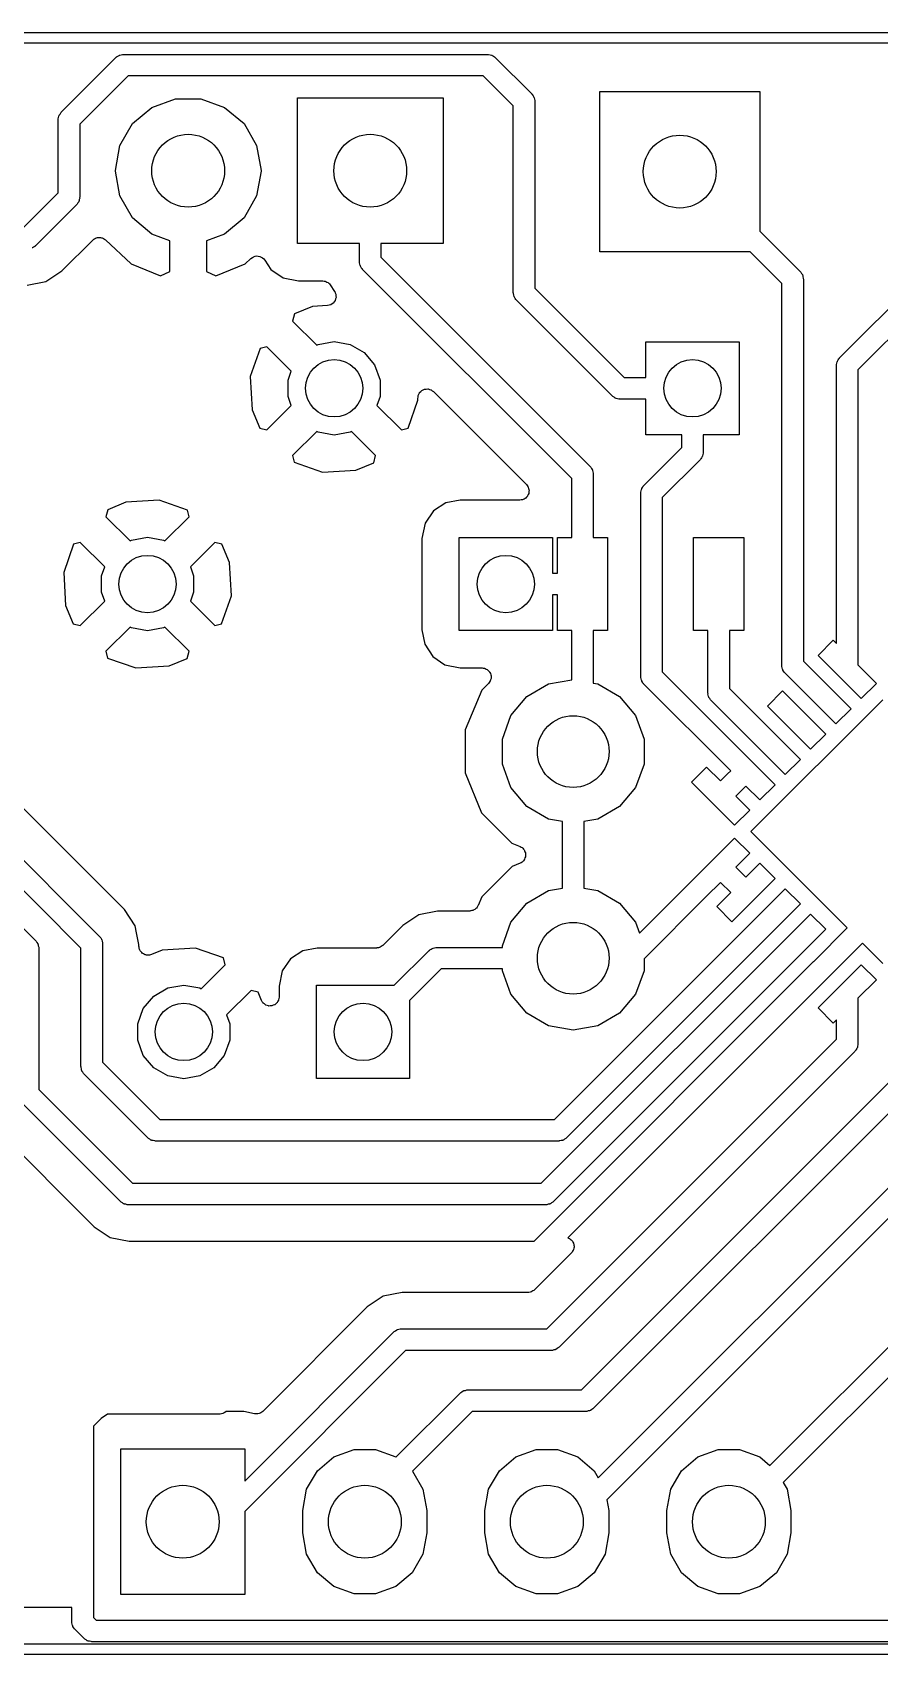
# Model space of a CAD drawing. Extents: x 10 to 287, y -200 to -10.
# Drawn here: x 160.97 to 172.79, y -119.33 to -96.7 of the extents above; entities that cross this region are included whole.
import ezdxf

# ---------------------------------------------------------------- set-up
doc = ezdxf.new("R2010")
doc.units = 0
doc.header["$MEASUREMENT"] = 0
doc.layers.add('BLACK', color=7, linetype='CONTINUOUS')

msp = doc.modelspace()

# ---------------------------------------------------------------- linework, layer by layer
at = {"layer": 'Black'}
for p, q in [((148.27, -96.699), (187.96, -96.699)), ((187.885, -96.849), (148.347, -96.849)), ((161.374, -97.8109), (162.136, -97.0489)), ((162.136, -97.0489), (162.142, -97.0451)), ((162.142, -97.0451), (162.146, -97.0401)), ((162.146, -97.0401), (162.163, -97.0303)), ((162.163, -97.0303), (162.179, -97.0191)), ((162.179, -97.0191), (162.185, -97.0173)), ((162.185, -97.0173), (162.191, -97.014)), ((162.191, -97.014), (162.21, -97.0106)), ((162.21, -97.0106), (162.229, -97.0056)), ((162.229, -97.0056), (162.236, -97.0061)), ((162.236, -97.0061), (162.243, -97.005)), ((162.243, -97.005), (167.322, -97.005)), ((167.322, -97.005), (167.329, -97.0061)), ((167.329, -97.0061), (167.336, -97.0056)), ((167.336, -97.0056), (167.355, -97.0106)), ((167.355, -97.0106), (167.374, -97.014)), ((167.374, -97.014), (167.38, -97.0173)), ((167.38, -97.0173), (167.386, -97.0191)), ((167.386, -97.0191), (167.402, -97.0303)), ((167.402, -97.0303), (167.419, -97.0401)), ((167.419, -97.0401), (167.423, -97.0451)), ((167.423, -97.0451), (167.429, -97.0489)), ((167.429, -97.0489), (167.937, -97.5569)), ((162.305, -97.305), (161.63, -97.9791)), ((167.26, -97.305), (162.305, -97.305)), ((167.68, -97.7251), (167.26, -97.305)), ((168.885, -99.7585), (168.885, -97.5233)), ((168.885, -97.5233), (171.12, -97.5233)), ((171.12, -97.5233), (171.12, -99.4702)), ((162.366, -97.9712), (162.636, -97.7444)), ((162.636, -97.7444), (162.968, -97.6238)), ((162.968, -97.6238), (163.321, -97.6238)), ((163.321, -97.6238), (163.652, -97.7444)), ((163.652, -97.7444), (163.923, -97.9712)), ((164.668, -99.6442), (164.668, -97.6122)), ((164.668, -97.6122), (166.7, -97.6122)), ((166.7, -97.6122), (166.7, -99.6442)), ((167.68, -100.33), (167.68, -97.7251)), ((167.937, -97.5569), (167.94, -97.5623)), ((167.94, -97.5623), (167.945, -97.5666)), ((167.945, -97.5666), (167.955, -97.5836)), ((167.955, -97.5836), (167.966, -97.5996)), ((167.966, -97.5996), (167.968, -97.606)), ((167.968, -97.606), (167.971, -97.6117)), ((167.971, -97.6117), (167.975, -97.631)), ((167.975, -97.631), (167.98, -97.6499)), ((167.98, -97.6499), (167.979, -97.6565)), ((167.979, -97.6565), (167.981, -97.663)), ((167.981, -97.663), (167.981, -100.268)), ((161.331, -97.9039), (161.336, -97.885)), ((161.332, -97.9105), (161.331, -97.9039)), ((161.331, -97.917), (161.332, -97.9105)), ((161.331, -98.9344), (161.331, -97.917)), ((161.336, -97.885), (161.34, -97.8657)), ((161.34, -97.8657), (161.343, -97.86)), ((161.343, -97.86), (161.345, -97.8536)), ((161.345, -97.8536), (161.356, -97.8376)), ((161.356, -97.8376), (161.366, -97.8206)), ((161.366, -97.8206), (161.371, -97.8163)), ((161.371, -97.8163), (161.374, -97.8109)), ((161.63, -97.9791), (161.63, -98.9965)), ((162.189, -98.2768), (162.366, -97.9712)), ((163.923, -97.9712), (164.099, -98.2768)), ((162.128, -98.6243), (162.189, -98.2768)), ((164.099, -98.2768), (164.16, -98.6243)), ((162.128, -98.6321), (162.128, -98.6243)), ((162.189, -98.9796), (162.128, -98.6321)), ((164.16, -98.6321), (164.099, -98.9796)), ((164.16, -98.6243), (164.16, -98.6321)), ((160.847, -99.418), (161.331, -98.9344)), ((161.587, -99.1026), (161.015, -99.6741)), ((161.59, -99.0972), (161.587, -99.1026)), ((161.595, -99.0929), (161.59, -99.0972)), ((161.605, -99.0759), (161.595, -99.0929)), ((161.616, -99.0599), (161.605, -99.0759)), ((161.618, -99.0535), (161.616, -99.0599)), ((161.621, -99.0478), (161.618, -99.0535)), ((161.625, -99.0285), (161.621, -99.0478)), ((161.63, -99.0096), (161.625, -99.0285)), ((161.63, -98.9965), (161.629, -99.003)), ((161.629, -99.003), (161.63, -99.0096)), ((162.366, -99.2852), (162.189, -98.9796)), ((164.099, -98.9796), (163.923, -99.2852)), ((162.636, -99.512), (162.366, -99.2852)), ((163.923, -99.2852), (163.652, -99.512)), ((161.849, -99.5698), (161.857, -99.5675)), ((161.857, -99.5675), (161.865, -99.5636)), ((161.865, -99.5636), (161.878, -99.5619)), ((161.878, -99.5619), (161.891, -99.5584)), ((161.891, -99.5584), (161.9, -99.5591)), ((161.9, -99.5591), (161.909, -99.5581)), ((161.909, -99.5581), (161.922, -99.561)), ((161.922, -99.561), (161.935, -99.5622)), ((161.935, -99.5622), (161.943, -99.5659)), ((161.943, -99.5659), (161.952, -99.5679)), ((162.89, -99.6044), (162.636, -99.512)), ((163.652, -99.512), (163.398, -99.6044)), ((171.12, -99.4702), (171.683, -100.033)), ((172.233, -101.24), (173.913, -99.5598)), ((160.972, -99.7039), (160.966, -99.7057)), ((160.988, -99.6927), (160.972, -99.7039)), ((161.005, -99.6829), (160.988, -99.6927)), ((161.01, -99.6779), (161.005, -99.6829)), ((161.015, -99.6741), (161.01, -99.6779)), ((161.383, -100.024), (161.812, -99.5951)), ((161.812, -99.5951), (161.82, -99.5901)), ((161.82, -99.5901), (161.826, -99.5837)), ((161.826, -99.5837), (161.838, -99.5775)), ((161.838, -99.5775), (161.849, -99.5698)), ((161.952, -99.5679), (161.963, -99.5752)), ((161.963, -99.5752), (161.975, -99.5809)), ((161.975, -99.5809), (161.981, -99.587)), ((161.981, -99.587), (161.989, -99.5918)), ((161.989, -99.5918), (162.349, -99.926)), ((162.89, -100.034), (162.89, -99.6044)), ((163.398, -99.6044), (163.398, -100.034)), ((165.534, -99.6442), (164.668, -99.6442)), ((165.534, -99.8982), (165.534, -99.6442)), ((166.7, -99.6442), (165.834, -99.6442)), ((165.834, -99.6442), (165.834, -99.8361)), ((170.984, -99.7585), (168.885, -99.7585)), ((171.427, -100.202), (170.984, -99.7585)), ((174.262, -99.635), (172.489, -101.408)), ((162.349, -99.926), (162.758, -100.095)), ((163.53, -100.095), (163.939, -99.926)), ((163.939, -99.926), (164.02, -99.851)), ((164.02, -99.8509), (164.039, -99.8388)), ((164.02, -99.851), (164.02, -99.8509)), ((164.02, -99.8509), (164.02, -99.8509)), ((164.039, -99.8388), (164.057, -99.8271)), ((164.057, -99.827), (164.078, -99.8222)), ((164.057, -99.8271), (164.057, -99.827)), ((164.057, -99.827), (164.057, -99.827)), ((164.078, -99.8222), (164.1, -99.8173)), ((164.1, -99.8173), (164.1, -99.8173)), ((164.1, -99.8173), (164.1, -99.8173)), ((164.1, -99.8173), (164.122, -99.82)), ((164.122, -99.82), (164.144, -99.8228)), ((164.144, -99.8228), (164.144, -99.8228)), ((164.144, -99.8228), (164.144, -99.8228)), ((164.144, -99.8228), (164.164, -99.8329)), ((164.164, -99.8329), (164.183, -99.8429)), ((164.183, -99.8429), (164.183, -99.843)), ((164.183, -99.843), (164.183, -99.843)), ((164.183, -99.843), (164.198, -99.8586)), ((164.198, -99.8586), (164.213, -99.8752)), ((164.213, -99.8752), (164.213, -99.8753)), ((164.213, -99.8753), (164.213, -99.8754)), ((164.213, -99.8754), (164.297, -100.005)), ((164.297, -100.005), (164.467, -100.121)), ((165.535, -99.9047), (165.534, -99.8982)), ((165.535, -99.9113), (165.535, -99.9047)), ((165.54, -99.9302), (165.535, -99.9113)), ((165.543, -99.9495), (165.54, -99.9302)), ((165.547, -99.9552), (165.543, -99.9495)), ((165.548, -99.9616), (165.547, -99.9552)), ((165.559, -99.9776), (165.548, -99.9616)), ((165.569, -99.9946), (165.559, -99.9776)), ((165.574, -99.9989), (165.569, -99.9946)), ((165.578, -100.004), (165.574, -99.9989)), ((168.496, -102.922), (165.578, -100.004)), ((165.834, -99.8361), (168.752, -102.754)), ((160.896, -100.226), (161.16, -100.174)), ((161.16, -100.174), (161.383, -100.024)), ((162.758, -100.095), (162.89, -100.034)), ((163.398, -100.034), (163.53, -100.095)), ((164.467, -100.121), (164.681, -100.165)), ((164.681, -100.165), (165.021, -100.165)), ((165.021, -100.165), (165.039, -100.168)), ((165.039, -100.168), (165.057, -100.17)), ((165.057, -100.17), (165.06, -100.172)), ((165.06, -100.172), (165.065, -100.172)), ((165.065, -100.172), (165.08, -100.181)), ((165.08, -100.181), (165.096, -100.189)), ((165.096, -100.189), (165.099, -100.192)), ((165.099, -100.192), (165.103, -100.194)), ((165.103, -100.194), (165.114, -100.208)), ((165.114, -100.208), (165.127, -100.221)), ((165.127, -100.221), (165.187, -100.311)), ((171.427, -105.53), (171.427, -100.202)), ((171.683, -100.033), (171.687, -100.039)), ((171.687, -100.039), (171.692, -100.043)), ((171.692, -100.043), (171.702, -100.06)), ((171.702, -100.06), (171.713, -100.076)), ((171.713, -100.076), (171.715, -100.082)), ((171.715, -100.082), (171.718, -100.088)), ((171.718, -100.088), (171.721, -100.107)), ((171.721, -100.107), (171.726, -100.126)), ((171.726, -100.126), (171.726, -100.133)), ((171.726, -100.133), (171.727, -100.139)), ((171.727, -100.139), (171.727, -105.468)), ((165.182, -100.456), (165.169, -100.474)), ((165.195, -100.439), (165.182, -100.456)), ((165.187, -100.311), (165.187, -100.312)), ((165.187, -100.312), (165.188, -100.312)), ((165.188, -100.312), (165.196, -100.332)), ((165.201, -100.417), (165.195, -100.438)), ((165.195, -100.438), (165.195, -100.439)), ((165.195, -100.439), (165.195, -100.439)), ((165.196, -100.332), (165.205, -100.352)), ((165.208, -100.397), (165.201, -100.417)), ((165.205, -100.352), (165.205, -100.352)), ((165.205, -100.352), (165.205, -100.353)), ((165.205, -100.353), (165.206, -100.374)), ((165.206, -100.374), (165.208, -100.396)), ((165.208, -100.396), (165.208, -100.396)), ((165.208, -100.396), (165.208, -100.397)), ((167.682, -100.337), (167.68, -100.33)), ((167.681, -100.343), (167.682, -100.337)), ((167.686, -100.362), (167.681, -100.343)), ((167.69, -100.381), (167.686, -100.362)), ((167.693, -100.387), (167.69, -100.381)), ((167.695, -100.393), (167.693, -100.387)), ((167.706, -100.409), (167.695, -100.393)), ((167.716, -100.426), (167.706, -100.409)), ((167.721, -100.431), (167.716, -100.426)), ((167.724, -100.436), (167.721, -100.431)), ((169.058, -101.77), (167.724, -100.436)), ((167.981, -100.268), (169.226, -101.513)), ((164.625, -100.626), (164.601, -100.725)), ((164.879, -100.521), (164.625, -100.626)), ((165.089, -100.509), (164.879, -100.521)), ((165.09, -100.509), (165.089, -100.509)), ((165.089, -100.509), (165.089, -100.509)), ((165.111, -100.504), (165.09, -100.509)), ((165.132, -100.499), (165.111, -100.504)), ((165.133, -100.498), (165.132, -100.498)), ((165.132, -100.498), (165.132, -100.499)), ((165.151, -100.486), (165.133, -100.498)), ((165.169, -100.474), (165.151, -100.486)), ((165.169, -100.474), (165.169, -100.474)), ((165.169, -100.474), (165.169, -100.474)), ((164.601, -100.725), (164.937, -101.062)), ((164.148, -101.107), (164.011, -101.5)), ((164.242, -101.084), (164.148, -101.107)), ((164.583, -101.426), (164.242, -101.084)), ((164.937, -101.062), (164.957, -101.05)), ((164.957, -101.05), (165.18, -101.011)), ((165.18, -101.011), (165.403, -101.05)), ((165.403, -101.05), (165.599, -101.164)), ((169.53, -101.513), (169.53, -101.013)), ((169.53, -101.013), (170.83, -101.013)), ((170.83, -101.013), (170.83, -102.313)), ((165.599, -101.164), (165.745, -101.337)), ((165.745, -101.337), (165.823, -101.55)), ((172.189, -101.346), (172.19, -101.34)), ((172.189, -105.223), (172.189, -101.346)), ((172.19, -101.333), (172.195, -101.314)), ((172.19, -101.34), (172.19, -101.333)), ((172.195, -101.314), (172.198, -101.295)), ((172.198, -101.295), (172.201, -101.289)), ((172.201, -101.289), (172.203, -101.283)), ((172.203, -101.283), (172.214, -101.267)), ((172.214, -101.267), (172.224, -101.25)), ((172.224, -101.25), (172.229, -101.245)), ((172.229, -101.245), (172.233, -101.24)), ((164.011, -101.5), (164.037, -101.964)), ((164.537, -101.55), (164.583, -101.426)), ((164.537, -101.777), (164.537, -101.55)), ((165.823, -101.55), (165.823, -101.777)), ((169.226, -101.513), (169.53, -101.513)), ((172.489, -101.408), (172.489, -105.523)), ((164.583, -101.901), (164.537, -101.777)), ((165.823, -101.777), (165.777, -101.901)), ((166.212, -102.22), (166.349, -101.827)), ((166.348, -101.806), (166.351, -101.786)), ((166.349, -101.827), (166.348, -101.806)), ((166.351, -101.786), (166.352, -101.766)), ((166.352, -101.766), (166.353, -101.765)), ((166.353, -101.763), (166.362, -101.745)), ((166.353, -101.765), (166.353, -101.763)), ((166.362, -101.745), (166.371, -101.726)), ((166.371, -101.726), (166.372, -101.725)), ((166.372, -101.725), (166.373, -101.723)), ((166.373, -101.723), (166.388, -101.709)), ((166.388, -101.709), (166.402, -101.695)), ((166.402, -101.695), (166.404, -101.694)), ((166.404, -101.694), (166.405, -101.693)), ((166.405, -101.693), (166.424, -101.685)), ((166.424, -101.685), (166.442, -101.676)), ((166.442, -101.676), (166.444, -101.676)), ((166.444, -101.676), (166.446, -101.676)), ((166.446, -101.676), (166.466, -101.674)), ((166.466, -101.674), (166.486, -101.673)), ((166.486, -101.673), (166.488, -101.673)), ((166.488, -101.673), (166.49, -101.673)), ((166.49, -101.673), (166.509, -101.679)), ((166.509, -101.679), (166.529, -101.684)), ((166.529, -101.684), (166.53, -101.685)), ((166.53, -101.685), (166.532, -101.686)), ((166.532, -101.686), (166.548, -101.698)), ((166.548, -101.698), (166.565, -101.709)), ((166.565, -101.709), (167.862, -103.007)), ((169.063, -101.773), (169.058, -101.77)), ((169.068, -101.778), (169.063, -101.773)), ((169.085, -101.788), (169.068, -101.778)), ((169.101, -101.799), (169.085, -101.788)), ((169.107, -101.801), (169.101, -101.799)), ((169.113, -101.804), (169.107, -101.801)), ((169.132, -101.808), (169.113, -101.804)), ((169.151, -101.813), (169.132, -101.808)), ((169.157, -101.812), (169.151, -101.813)), ((169.164, -101.813), (169.157, -101.812)), ((169.53, -101.813), (169.164, -101.813)), ((169.53, -102.313), (169.53, -101.813)), ((164.037, -101.964), (164.143, -102.219)), ((164.242, -102.243), (164.583, -101.901)), ((165.777, -101.901), (166.118, -102.243)), ((164.143, -102.219), (164.242, -102.243)), ((164.937, -102.265), (164.601, -102.602)), ((164.957, -102.277), (164.937, -102.265)), ((165.18, -102.316), (164.957, -102.277)), ((165.403, -102.277), (165.18, -102.316)), ((165.423, -102.265), (165.403, -102.277)), ((165.759, -102.602), (165.423, -102.265)), ((166.118, -102.243), (166.212, -102.22)), ((169.502, -103.018), (170.03, -102.49)), ((170.03, -102.313), (169.53, -102.313)), ((170.03, -102.49), (170.03, -102.313)), ((170.83, -102.313), (170.33, -102.313)), ((170.33, -102.313), (170.33, -102.552)), ((164.601, -102.602), (164.623, -102.696)), ((164.623, -102.696), (165.017, -102.833)), ((165.481, -102.806), (165.735, -102.701)), ((165.735, -102.701), (165.759, -102.602)), ((170.286, -102.659), (169.758, -103.186)), ((170.29, -102.653), (170.286, -102.659)), ((170.295, -102.649), (170.29, -102.653)), ((170.305, -102.632), (170.295, -102.649)), ((170.316, -102.616), (170.305, -102.632)), ((170.318, -102.61), (170.316, -102.616)), ((170.321, -102.604), (170.318, -102.61)), ((170.324, -102.585), (170.321, -102.604)), ((170.329, -102.566), (170.324, -102.585)), ((170.33, -102.552), (170.329, -102.559)), ((170.329, -102.559), (170.329, -102.566)), ((165.017, -102.833), (165.481, -102.806)), ((168.496, -103.744), (168.496, -102.922)), ((168.752, -102.754), (168.756, -102.759)), ((168.756, -102.759), (168.761, -102.763)), ((168.761, -102.763), (168.771, -102.78)), ((168.771, -102.78), (168.782, -102.796)), ((168.782, -102.796), (168.783, -102.803)), ((168.783, -102.803), (168.787, -102.808)), ((168.787, -102.808), (168.79, -102.828)), ((168.79, -102.828), (168.795, -102.847)), ((168.795, -102.847), (168.795, -102.853)), ((168.795, -102.853), (168.796, -102.86)), ((168.796, -102.86), (168.796, -103.744)), ((167.865, -103.181), (167.854, -103.194)), ((167.862, -103.007), (167.872, -103.02)), ((167.876, -103.169), (167.865, -103.181)), ((167.872, -103.02), (167.882, -103.033)), ((167.879, -103.164), (167.876, -103.169)), ((167.882, -103.16), (167.879, -103.164)), ((167.882, -103.033), (167.884, -103.038)), ((167.888, -103.144), (167.882, -103.16)), ((167.884, -103.038), (167.888, -103.043)), ((167.888, -103.043), (167.892, -103.059)), ((167.895, -103.129), (167.888, -103.144)), ((167.892, -103.059), (167.897, -103.075)), ((167.896, -103.124), (167.895, -103.129)), ((167.897, -103.119), (167.896, -103.124)), ((167.897, -103.075), (167.897, -103.08)), ((167.897, -103.08), (167.899, -103.085)), ((167.899, -103.085), (167.897, -103.102)), ((167.897, -103.102), (167.897, -103.119)), ((169.458, -103.124), (169.46, -103.117)), ((169.458, -105.683), (169.458, -103.124)), ((169.459, -103.111), (169.464, -103.092)), ((169.46, -103.117), (169.459, -103.111)), ((169.464, -103.092), (169.468, -103.073)), ((169.468, -103.073), (169.471, -103.067)), ((169.471, -103.067), (169.473, -103.061)), ((169.473, -103.061), (169.484, -103.045)), ((169.484, -103.045), (169.494, -103.028)), ((169.494, -103.028), (169.499, -103.023)), ((169.499, -103.023), (169.502, -103.018)), ((169.758, -103.186), (169.758, -105.621)), ((162.021, -103.357), (161.997, -103.456)), ((162.276, -103.251), (162.021, -103.357)), ((162.74, -103.225), (162.276, -103.251)), ((163.133, -103.362), (162.74, -103.225)), ((163.156, -103.456), (163.133, -103.362)), ((166.565, -103.373), (166.449, -103.543)), ((166.739, -103.261), (166.565, -103.373)), ((166.938, -103.224), (166.739, -103.261)), ((167.772, -103.224), (166.938, -103.224)), ((167.789, -103.221), (167.772, -103.224)), ((167.805, -103.219), (167.789, -103.221)), ((167.81, -103.217), (167.805, -103.219)), ((167.816, -103.216), (167.81, -103.217)), ((167.83, -103.208), (167.816, -103.216)), ((167.845, -103.201), (167.83, -103.208)), ((167.849, -103.197), (167.845, -103.201)), ((167.854, -103.194), (167.849, -103.197)), ((161.997, -103.456), (162.334, -103.792)), ((162.819, -103.792), (163.156, -103.456)), ((166.449, -103.543), (166.406, -103.757)), ((161.544, -103.837), (161.407, -104.231)), ((161.638, -103.815), (161.544, -103.837)), ((161.979, -104.156), (161.638, -103.815)), ((162.334, -103.792), (162.353, -103.781)), ((162.353, -103.781), (162.576, -103.742)), ((162.576, -103.742), (162.8, -103.781)), ((162.8, -103.781), (162.819, -103.792)), ((163.515, -103.815), (163.174, -104.156)), ((163.614, -103.839), (163.515, -103.815)), ((163.719, -104.093), (163.614, -103.839)), ((166.406, -103.757), (166.406, -105.032)), ((166.927, -105.044), (166.927, -103.744)), ((166.927, -103.744), (168.226, -103.744)), ((168.226, -103.744), (168.226, -104.244)), ((168.296, -104.244), (168.296, -103.744)), ((168.296, -103.744), (168.496, -103.744)), ((168.796, -103.744), (168.996, -103.744)), ((168.996, -103.744), (168.996, -105.044)), ((170.196, -105.044), (170.196, -103.744)), ((170.196, -103.744), (170.896, -103.744)), ((170.896, -103.744), (170.896, -105.044)), ((163.746, -104.557), (163.719, -104.093)), ((161.407, -104.231), (161.434, -104.695)), ((161.934, -104.281), (161.979, -104.156)), ((161.934, -104.507), (161.934, -104.281)), ((163.174, -104.156), (163.219, -104.281)), ((163.219, -104.281), (163.219, -104.507)), ((168.226, -104.244), (168.296, -104.244)), ((161.979, -104.632), (161.934, -104.507)), ((163.219, -104.507), (163.174, -104.632)), ((168.296, -104.544), (168.226, -104.544)), ((168.226, -104.544), (168.226, -105.044)), ((168.296, -105.044), (168.296, -104.544)), ((161.434, -104.695), (161.539, -104.949)), ((161.638, -104.973), (161.979, -104.632)), ((163.174, -104.632), (163.515, -104.973)), ((163.609, -104.951), (163.746, -104.557)), ((161.539, -104.949), (161.638, -104.973)), ((162.334, -104.996), (161.997, -105.332)), ((162.353, -105.007), (162.334, -104.996)), ((162.819, -104.996), (162.8, -105.007)), ((163.156, -105.332), (162.819, -104.996)), ((163.515, -104.973), (163.609, -104.951)), ((162.576, -105.046), (162.353, -105.007)), ((162.8, -105.007), (162.576, -105.046)), ((166.406, -105.032), (166.444, -105.231)), ((168.226, -105.044), (166.927, -105.044)), ((168.496, -105.044), (168.296, -105.044)), ((168.496, -105.731), (168.496, -105.044)), ((168.996, -105.044), (168.796, -105.044)), ((168.796, -105.044), (168.796, -105.777)), ((170.396, -105.044), (170.196, -105.044)), ((170.396, -105.913), (170.396, -105.044)), ((170.896, -105.044), (170.696, -105.044)), ((170.696, -105.044), (170.696, -105.851)), ((171.933, -105.391), (172.145, -105.179)), ((172.145, -105.179), (172.189, -105.223)), ((161.997, -105.332), (162.02, -105.426)), ((162.02, -105.426), (162.413, -105.563)), ((162.877, -105.537), (163.132, -105.431)), ((163.132, -105.431), (163.156, -105.332)), ((166.444, -105.231), (166.555, -105.405)), ((166.555, -105.405), (166.725, -105.521)), ((172.534, -105.992), (171.933, -105.391)), ((162.413, -105.563), (162.877, -105.537)), ((166.725, -105.521), (166.939, -105.564)), ((166.939, -105.564), (167.244, -105.564)), ((167.244, -105.564), (167.26, -105.567)), ((167.26, -105.567), (167.277, -105.569)), ((167.277, -105.569), (167.282, -105.571)), ((167.282, -105.571), (167.287, -105.572)), ((167.287, -105.572), (167.302, -105.58)), ((167.302, -105.58), (167.317, -105.587)), ((167.317, -105.587), (167.321, -105.591)), ((167.321, -105.591), (167.326, -105.594)), ((167.326, -105.594), (167.336, -105.607)), ((167.336, -105.607), (167.348, -105.619)), ((167.348, -105.619), (167.35, -105.624)), ((167.35, -105.624), (167.354, -105.628)), ((167.354, -105.628), (167.36, -105.644)), ((167.36, -105.644), (167.367, -105.659)), ((167.367, -105.659), (167.367, -105.664)), ((167.367, -105.664), (167.369, -105.669)), ((167.369, -105.669), (167.369, -105.686)), ((169.758, -105.621), (171.332, -107.194)), ((171.428, -105.537), (171.427, -105.53)), ((171.428, -105.544), (171.428, -105.537)), ((171.433, -105.562), (171.428, -105.544)), ((171.436, -105.582), (171.433, -105.562)), ((171.439, -105.587), (171.436, -105.582)), ((171.441, -105.594), (171.439, -105.587)), ((171.452, -105.61), (171.441, -105.594)), ((171.462, -105.627), (171.452, -105.61)), ((171.467, -105.631), (171.462, -105.627)), ((171.471, -105.637), (171.467, -105.631)), ((172.18, -106.346), (171.471, -105.637)), ((171.727, -105.468), (172.392, -106.134)), ((172.489, -105.523), (172.746, -105.78)), ((167.239, -105.876), (167.009, -106.43)), ((167.334, -105.781), (167.239, -105.876)), ((167.343, -105.768), (167.334, -105.781)), ((167.354, -105.755), (167.343, -105.768)), ((167.356, -105.75), (167.354, -105.755)), ((167.359, -105.745), (167.356, -105.75)), ((167.363, -105.729), (167.359, -105.745)), ((167.369, -105.713), (167.363, -105.729)), ((167.369, -105.686), (167.37, -105.703)), ((167.37, -105.703), (167.369, -105.708)), ((167.369, -105.708), (167.369, -105.713)), ((167.871, -105.962), (168.173, -105.788)), ((168.173, -105.788), (168.496, -105.731)), ((168.796, -105.777), (168.859, -105.788)), ((168.859, -105.788), (169.161, -105.962)), ((169.46, -105.69), (169.458, -105.683)), ((169.459, -105.696), (169.46, -105.69)), ((169.464, -105.715), (169.459, -105.696)), ((169.468, -105.735), (169.464, -105.715)), ((169.471, -105.74), (169.468, -105.735)), ((169.473, -105.747), (169.471, -105.74)), ((169.484, -105.763), (169.473, -105.747)), ((169.494, -105.78), (169.484, -105.763)), ((169.499, -105.784), (169.494, -105.78)), ((169.502, -105.789), (169.499, -105.784)), ((170.713, -107), (169.502, -105.789)), ((170.696, -105.851), (171.685, -106.841)), ((171.226, -106.098), (171.438, -105.886)), ((171.438, -105.886), (172.039, -106.487)), ((172.746, -105.78), (172.534, -105.992)), ((167.647, -106.229), (167.871, -105.962)), ((169.161, -105.962), (169.385, -106.229)), ((170.397, -105.92), (170.396, -105.913)), ((170.396, -105.927), (170.397, -105.92)), ((170.401, -105.945), (170.396, -105.927)), ((170.405, -105.965), (170.401, -105.945)), ((170.408, -105.97), (170.405, -105.965)), ((170.41, -105.977), (170.408, -105.97)), ((170.421, -105.993), (170.41, -105.977)), ((170.431, -106.01), (170.421, -105.993)), ((170.436, -106.014), (170.431, -106.01)), ((170.44, -106.02), (170.436, -106.014)), ((171.473, -107.053), (170.44, -106.02)), ((170.996, -107.848), (172.834, -106.01)), ((171.827, -106.699), (171.226, -106.098)), ((167.528, -106.557), (167.647, -106.229)), ((169.385, -106.229), (169.504, -106.557)), ((172.392, -106.134), (172.18, -106.346)), ((167.009, -106.43), (167.009, -107.029)), ((167.528, -106.905), (167.528, -106.557)), ((169.504, -106.557), (169.504, -106.905)), ((172.039, -106.487), (171.827, -106.699)), ((159.554, -106.954), (161.904, -109.304)), ((162.254, -108.936), (160.159, -106.841)), ((167.009, -107.029), (167.238, -107.584)), ((167.647, -107.232), (167.528, -106.905)), ((169.504, -106.905), (169.385, -107.232)), ((170.165, -107.159), (170.377, -106.947)), ((170.377, -106.947), (170.572, -107.141)), ((170.67, -107.043), (170.713, -107)), ((171.685, -106.841), (171.473, -107.053)), ((161.648, -109.473), (159.388, -107.213)), ((167.871, -107.499), (167.647, -107.232)), ((169.385, -107.232), (169.161, -107.499)), ((170.766, -107.76), (170.165, -107.159)), ((170.572, -107.141), (170.67, -107.043)), ((170.882, -107.255), (170.784, -107.353)), ((170.925, -107.212), (170.882, -107.255)), ((171.12, -107.406), (170.925, -107.212)), ((171.332, -107.194), (171.12, -107.406)), ((170.784, -107.353), (170.978, -107.548)), ((167.238, -107.584), (167.661, -108.008)), ((168.173, -107.674), (167.871, -107.499)), ((168.366, -107.708), (168.173, -107.674)), ((168.366, -108.637), (168.366, -107.708)), ((168.859, -107.674), (168.666, -107.708)), ((168.666, -107.708), (168.666, -108.637)), ((169.161, -107.499), (168.859, -107.674)), ((170.978, -107.548), (170.766, -107.76)), ((159.491, -107.844), (161.015, -109.368)), ((169.44, -109.263), (170.766, -107.937)), ((170.766, -107.937), (170.978, -108.149)), ((172.339, -109.191), (170.996, -107.848)), ((167.661, -108.008), (167.774, -108.055)), ((167.774, -108.055), (167.788, -108.064)), ((167.788, -108.064), (167.803, -108.071)), ((167.803, -108.071), (167.806, -108.076)), ((167.806, -108.076), (167.811, -108.079)), ((167.811, -108.079), (167.821, -108.092)), ((167.821, -108.092), (167.832, -108.104)), ((167.832, -108.104), (167.834, -108.109)), ((167.834, -108.109), (167.838, -108.114)), ((167.838, -108.114), (167.843, -108.129)), ((167.843, -108.129), (167.849, -108.145)), ((167.849, -108.145), (167.849, -108.15)), ((167.849, -108.15), (167.851, -108.156)), ((167.851, -108.156), (167.85, -108.172)), ((170.978, -108.149), (170.784, -108.343)), ((167.663, -108.335), (167.239, -108.759)), ((167.774, -108.289), (167.663, -108.335)), ((167.788, -108.281), (167.774, -108.289)), ((167.802, -108.273), (167.788, -108.281)), ((167.806, -108.269), (167.802, -108.273)), ((167.811, -108.266), (167.806, -108.269)), ((167.821, -108.253), (167.811, -108.266)), ((167.832, -108.24), (167.821, -108.253)), ((167.834, -108.235), (167.832, -108.24)), ((167.838, -108.231), (167.834, -108.235)), ((167.843, -108.215), (167.838, -108.231)), ((167.849, -108.2), (167.843, -108.215)), ((167.851, -108.189), (167.849, -108.194)), ((167.849, -108.194), (167.849, -108.2)), ((167.85, -108.172), (167.851, -108.189)), ((170.784, -108.343), (170.925, -108.485)), ((170.925, -108.485), (171.12, -108.29)), ((171.12, -108.29), (171.332, -108.502)), ((170.572, -108.556), (170.377, -108.75)), ((170.713, -108.697), (170.572, -108.556)), ((171.332, -108.502), (170.731, -109.104)), ((167.239, -108.759), (167.19, -108.877)), ((167.647, -109.112), (167.871, -108.845)), ((167.871, -108.845), (168.173, -108.671)), ((168.173, -108.671), (168.366, -108.637)), ((168.253, -111.864), (171.473, -108.644)), ((168.666, -108.637), (168.859, -108.671)), ((168.859, -108.671), (169.161, -108.845)), ((169.161, -108.845), (169.385, -109.112)), ((170.377, -108.75), (169.504, -109.623)), ((170.519, -108.891), (170.713, -108.697)), ((171.473, -108.644), (171.685, -108.856)), ((162.404, -109.16), (162.254, -108.936)), ((166.36, -109.008), (166.137, -109.157)), ((166.624, -108.956), (166.36, -109.008)), ((167.072, -108.956), (166.624, -108.956)), ((167.081, -108.954), (167.072, -108.956)), ((167.089, -108.955), (167.081, -108.954)), ((167.102, -108.95), (167.089, -108.955)), ((167.116, -108.948), (167.102, -108.95)), ((167.123, -108.944), (167.116, -108.948)), ((167.131, -108.941), (167.123, -108.944)), ((167.142, -108.933), (167.131, -108.941)), ((167.154, -108.926), (167.142, -108.933)), ((167.159, -108.92), (167.154, -108.926)), ((167.166, -108.915), (167.159, -108.92)), ((167.174, -108.903), (167.166, -108.915)), ((167.182, -108.892), (167.174, -108.903)), ((167.185, -108.884), (167.182, -108.892)), ((167.19, -108.877), (167.185, -108.884)), ((168.071, -112.753), (171.827, -108.997)), ((171.685, -108.856), (168.421, -112.12)), ((170.731, -109.104), (170.519, -108.891)), ((171.827, -108.997), (172.039, -109.21)), ((162.424, -109.261), (162.404, -109.16)), ((162.456, -109.423), (162.424, -109.261)), ((166.137, -109.157), (165.86, -109.435)), ((167.528, -109.439), (167.647, -109.112)), ((172.039, -109.21), (168.239, -113.009)), ((169.385, -109.112), (169.44, -109.263)), ((171.88, -109.65), (172.339, -109.191)), ((161.015, -109.368), (161.019, -109.373)), ((161.019, -109.373), (161.024, -109.378)), ((161.024, -109.378), (161.034, -109.395)), ((161.034, -109.395), (161.045, -109.411)), ((161.045, -109.411), (161.047, -109.417)), ((161.047, -109.417), (161.05, -109.423)), ((161.05, -109.423), (161.053, -109.442)), ((161.053, -109.442), (161.058, -109.461)), ((161.058, -109.461), (161.058, -109.468)), ((161.058, -109.468), (161.059, -109.474)), ((161.059, -109.474), (161.059, -111.444)), ((161.648, -111.125), (161.648, -109.473)), ((161.904, -109.304), (161.908, -109.31)), ((161.908, -109.31), (161.913, -109.314)), ((161.913, -109.314), (161.923, -109.331)), ((161.923, -109.331), (161.934, -109.347)), ((161.934, -109.347), (161.936, -109.353)), ((161.936, -109.353), (161.939, -109.359)), ((161.939, -109.359), (161.942, -109.378)), ((161.942, -109.378), (161.947, -109.397)), ((161.947, -109.397), (161.947, -109.404)), ((161.947, -109.404), (161.948, -109.41)), ((161.948, -109.41), (161.948, -111.063)), ((162.456, -109.445), (162.456, -109.423)), ((162.458, -109.458), (162.456, -109.445)), ((162.459, -109.472), (162.458, -109.458)), ((162.462, -109.48), (162.459, -109.472)), ((162.464, -109.488), (162.462, -109.48)), ((162.471, -109.5), (162.464, -109.488)), ((162.476, -109.513), (162.471, -109.5)), ((162.482, -109.519), (162.476, -109.513)), ((162.486, -109.526), (162.482, -109.519)), ((162.782, -109.5), (162.632, -109.562)), ((163.246, -109.473), (162.782, -109.5)), ((163.639, -109.61), (163.246, -109.473)), ((164.745, -109.509), (164.572, -109.621)), ((164.944, -109.472), (164.745, -109.509)), ((165.77, -109.472), (164.944, -109.472)), ((165.775, -109.471), (165.77, -109.472)), ((165.781, -109.471), (165.775, -109.471)), ((165.797, -109.467), (165.781, -109.471)), ((165.813, -109.464), (165.797, -109.467)), ((165.818, -109.462), (165.813, -109.464)), ((165.824, -109.46), (165.818, -109.462)), ((165.837, -109.451), (165.824, -109.46)), ((165.852, -109.442), (165.837, -109.451)), ((165.855, -109.438), (165.852, -109.442)), ((165.86, -109.435), (165.855, -109.438)), ((166.02, -109.992), (166.505, -109.508)), ((166.505, -109.508), (166.511, -109.504)), ((166.511, -109.504), (166.515, -109.499)), ((166.515, -109.499), (166.532, -109.489)), ((166.532, -109.489), (166.548, -109.478)), ((166.548, -109.478), (166.554, -109.476)), ((166.554, -109.476), (166.56, -109.473)), ((166.56, -109.473), (166.579, -109.469)), ((166.579, -109.469), (166.598, -109.464)), ((166.598, -109.464), (166.605, -109.465)), ((166.605, -109.465), (166.611, -109.464)), ((166.611, -109.464), (167.528, -109.464)), ((167.528, -109.464), (167.528, -109.439)), ((172.551, -109.403), (172.392, -109.562)), ((172.834, -109.687), (172.551, -109.403)), ((162.496, -109.535), (162.486, -109.526)), ((162.506, -109.546), (162.496, -109.535)), ((162.513, -109.549), (162.506, -109.546)), ((162.519, -109.555), (162.513, -109.549)), ((162.533, -109.56), (162.519, -109.555)), ((162.545, -109.566), (162.533, -109.56)), ((162.553, -109.567), (162.545, -109.566)), ((162.561, -109.57), (162.553, -109.567)), ((162.575, -109.57), (162.561, -109.57)), ((162.589, -109.572), (162.575, -109.57)), ((162.597, -109.57), (162.589, -109.572)), ((162.605, -109.57), (162.597, -109.57)), ((162.618, -109.565), (162.605, -109.57)), ((162.632, -109.562), (162.618, -109.565)), ((163.325, -110.041), (163.662, -109.704)), ((163.662, -109.704), (163.639, -109.61)), ((164.572, -109.621), (164.456, -109.791)), ((167.97, -113.561), (171.87, -109.661)), ((172.392, -109.563), (168.441, -113.515)), ((169.504, -109.623), (169.504, -109.788)), ((171.87, -109.661), (171.871, -109.66)), ((171.871, -109.66), (171.875, -109.656)), ((171.875, -109.656), (171.876, -109.655)), ((171.876, -109.655), (171.88, -109.65)), ((171.933, -110.306), (172.534, -109.705)), ((172.392, -109.562), (172.392, -109.563)), ((172.534, -109.705), (172.746, -109.917)), ((164.456, -109.791), (164.412, -110.005)), ((166.673, -109.764), (166.233, -110.205)), ((167.528, -109.764), (166.673, -109.764)), ((167.528, -109.788), (167.528, -109.764)), ((167.647, -110.115), (167.528, -109.788)), ((169.504, -109.788), (169.385, -110.115)), ((172.746, -109.917), (172.489, -110.173)), ((162.518, -110.316), (162.663, -110.143)), ((162.663, -110.143), (162.859, -110.029)), ((162.859, -110.029), (163.083, -109.99)), ((163.083, -109.99), (163.306, -110.029)), ((163.306, -110.029), (163.325, -110.041)), ((164.021, -110.063), (163.68, -110.404)), ((164.12, -110.087), (164.021, -110.063)), ((164.168, -110.203), (164.12, -110.087)), ((164.178, -110.22), (164.168, -110.203)), ((164.405, -110.198), (164.395, -110.215)), ((164.406, -110.193), (164.405, -110.195)), ((164.405, -110.195), (164.405, -110.198)), ((164.409, -110.174), (164.406, -110.193)), ((164.412, -110.155), (164.409, -110.174)), ((164.412, -110.005), (164.412, -110.155)), ((164.933, -111.292), (164.933, -109.992)), ((164.933, -109.992), (166.02, -109.992)), ((167.871, -110.382), (167.647, -110.115)), ((169.385, -110.115), (169.161, -110.382)), ((172.489, -110.173), (172.489, -110.807)), ((162.44, -110.529), (162.518, -110.316)), ((163.68, -110.404), (163.725, -110.529)), ((164.188, -110.236), (164.178, -110.22)), ((164.19, -110.238), (164.188, -110.236)), ((164.192, -110.241), (164.19, -110.238)), ((164.207, -110.252), (164.192, -110.241)), ((164.222, -110.265), (164.207, -110.252)), ((164.224, -110.266), (164.222, -110.265)), ((164.227, -110.267), (164.224, -110.266)), ((164.245, -110.273), (164.227, -110.267)), ((164.263, -110.28), (164.245, -110.273)), ((164.266, -110.28), (164.263, -110.28)), ((164.269, -110.281), (164.266, -110.28)), ((164.288, -110.28), (164.269, -110.281)), ((164.307, -110.28), (164.288, -110.28)), ((164.31, -110.279), (164.307, -110.28)), ((164.313, -110.279), (164.31, -110.279)), ((164.33, -110.271), (164.313, -110.279)), ((164.349, -110.265), (164.33, -110.271)), ((164.351, -110.263), (164.349, -110.265)), ((164.353, -110.262), (164.351, -110.263)), ((164.368, -110.249), (164.353, -110.262)), ((164.382, -110.236), (164.368, -110.249)), ((164.384, -110.234), (164.382, -110.236)), ((164.386, -110.232), (164.384, -110.234)), ((164.395, -110.215), (164.386, -110.232)), ((166.233, -110.205), (166.233, -111.292)), ((168.173, -110.557), (167.871, -110.382)), ((169.161, -110.382), (168.859, -110.557)), ((172.145, -110.518), (171.933, -110.306)), ((162.44, -110.756), (162.44, -110.529)), ((163.725, -110.529), (163.725, -110.756)), ((168.516, -110.617), (168.173, -110.557)), ((168.859, -110.557), (168.516, -110.617)), ((172.189, -110.473), (172.145, -110.518)), ((172.189, -110.745), (172.189, -110.473)), ((162.518, -110.969), (162.44, -110.756)), ((163.725, -110.756), (163.648, -110.969)), ((168.149, -114.785), (172.189, -110.745)), ((172.475, -110.871), (172.464, -110.887)), ((172.477, -110.864), (172.475, -110.871)), ((172.48, -110.858), (172.477, -110.864)), ((172.484, -110.839), (172.48, -110.858)), ((172.489, -110.82), (172.484, -110.839)), ((172.489, -110.807), (172.488, -110.814)), ((172.488, -110.814), (172.489, -110.82)), ((161.948, -111.063), (162.749, -111.864)), ((162.663, -111.142), (162.518, -110.969)), ((163.648, -110.969), (163.502, -111.142)), ((172.445, -110.913), (168.318, -115.041)), ((168.632, -115.636), (173.179, -111.089)), ((172.449, -110.908), (172.445, -110.913)), ((172.454, -110.904), (172.449, -110.908)), ((172.464, -110.887), (172.454, -110.904)), ((161.649, -111.131), (161.648, -111.125)), ((161.649, -111.138), (161.649, -111.131)), ((161.654, -111.157), (161.649, -111.138)), ((161.657, -111.176), (161.654, -111.157)), ((161.66, -111.182), (161.657, -111.176)), ((161.662, -111.188), (161.66, -111.182)), ((161.673, -111.204), (161.662, -111.188)), ((161.683, -111.221), (161.673, -111.204)), ((161.688, -111.226), (161.683, -111.221)), ((161.692, -111.231), (161.688, -111.226)), ((162.581, -112.12), (161.692, -111.231)), ((162.859, -111.256), (162.663, -111.142)), ((163.083, -111.295), (162.859, -111.256)), ((163.306, -111.256), (163.083, -111.295)), ((163.502, -111.142), (163.306, -111.256)), ((166.233, -111.292), (164.933, -111.292)), ((173.435, -111.257), (168.8, -115.892)), ((161.059, -111.444), (162.368, -112.753)), ((162.2, -113.009), (160.803, -111.612)), ((168.866, -116.862), (174.094, -111.634)), ((160.453, -111.98), (161.832, -113.359)), ((162.749, -111.864), (168.253, -111.864)), ((174.35, -111.803), (168.985, -117.168)), ((162.586, -112.124), (162.581, -112.12)), ((162.591, -112.129), (162.586, -112.124)), ((162.608, -112.139), (162.591, -112.129)), ((162.624, -112.15), (162.608, -112.139)), ((162.63, -112.152), (162.624, -112.15)), ((162.636, -112.155), (162.63, -112.152)), ((162.655, -112.158), (162.636, -112.155)), ((162.674, -112.163), (162.655, -112.158)), ((162.68, -112.163), (162.674, -112.163)), ((162.687, -112.164), (162.68, -112.163)), ((168.315, -112.164), (162.687, -112.164)), ((168.322, -112.163), (168.315, -112.164)), ((168.328, -112.163), (168.322, -112.163)), ((168.347, -112.158), (168.328, -112.163)), ((168.366, -112.155), (168.347, -112.158)), ((168.372, -112.152), (168.366, -112.155)), ((168.379, -112.15), (168.372, -112.152)), ((168.395, -112.139), (168.379, -112.15)), ((168.412, -112.129), (168.395, -112.139)), ((168.416, -112.124), (168.412, -112.129)), ((168.421, -112.12), (168.416, -112.124)), ((162.368, -112.753), (168.071, -112.753)), ((162.205, -113.013), (162.2, -113.009)), ((162.21, -113.018), (162.205, -113.013)), ((162.227, -113.028), (162.21, -113.018)), ((162.243, -113.039), (162.227, -113.028)), ((162.249, -113.041), (162.243, -113.039)), ((162.255, -113.044), (162.249, -113.041)), ((162.274, -113.047), (162.255, -113.044)), ((162.293, -113.052), (162.274, -113.047)), ((162.299, -113.052), (162.293, -113.052)), ((162.306, -113.053), (162.299, -113.052)), ((168.133, -113.053), (162.306, -113.053)), ((168.14, -113.052), (168.133, -113.053)), ((168.146, -113.052), (168.14, -113.052)), ((168.165, -113.047), (168.146, -113.052)), ((168.185, -113.044), (168.165, -113.047)), ((168.19, -113.041), (168.185, -113.044)), ((168.197, -113.039), (168.19, -113.041)), ((168.213, -113.028), (168.197, -113.039)), ((168.23, -113.018), (168.213, -113.028)), ((168.234, -113.013), (168.23, -113.018)), ((168.239, -113.009), (168.234, -113.013)), ((161.832, -113.359), (162.055, -113.509)), ((171.261, -116.69), (174.729, -113.222)), ((162.055, -113.509), (162.319, -113.561)), ((162.319, -113.561), (167.97, -113.561)), ((168.441, -113.515), (168.448, -113.518)), ((168.448, -113.518), (168.463, -113.523)), ((168.463, -113.523), (168.468, -113.528)), ((168.468, -113.528), (168.475, -113.531)), ((168.475, -113.531), (168.485, -113.541)), ((168.485, -113.541), (168.497, -113.551)), ((168.497, -113.551), (168.501, -113.557)), ((168.501, -113.557), (168.506, -113.562)), ((168.506, -113.562), (168.512, -113.576)), ((168.512, -113.576), (168.52, -113.589)), ((168.52, -113.589), (168.521, -113.595)), ((168.521, -113.595), (168.524, -113.602)), ((174.985, -113.39), (171.445, -116.93)), ((168.492, -113.724), (167.976, -114.24)), ((168.496, -113.719), (168.492, -113.724)), ((168.501, -113.714), (168.496, -113.719)), ((168.508, -113.701), (168.501, -113.714)), ((168.517, -113.688), (168.508, -113.701)), ((168.519, -113.682), (168.517, -113.688)), ((168.522, -113.675), (168.519, -113.682)), ((168.524, -113.66), (168.522, -113.675)), ((168.524, -113.602), (168.526, -113.617)), ((168.528, -113.646), (168.524, -113.66)), ((168.526, -113.617), (168.529, -113.632)), ((168.529, -113.632), (168.528, -113.639)), ((168.528, -113.639), (168.528, -113.646)), ((167.892, -114.276), (167.886, -114.277)), ((167.897, -114.277), (167.892, -114.276)), ((167.913, -114.272), (167.897, -114.277)), ((167.93, -114.269), (167.913, -114.272)), ((167.935, -114.267), (167.93, -114.269)), ((167.94, -114.265), (167.935, -114.267)), ((167.954, -114.256), (167.94, -114.265)), ((167.968, -114.247), (167.954, -114.256)), ((167.972, -114.243), (167.968, -114.247)), ((167.976, -114.24), (167.972, -114.243)), ((165.642, -114.479), (164.186, -115.935)), ((165.865, -114.329), (165.642, -114.479)), ((166.129, -114.277), (165.865, -114.329)), ((167.886, -114.277), (166.129, -114.277)), ((163.932, -116.907), (166.01, -114.829)), ((166.01, -114.829), (166.015, -114.825)), ((166.015, -114.825), (166.02, -114.82)), ((166.02, -114.82), (166.037, -114.81)), ((166.037, -114.81), (166.053, -114.799)), ((166.053, -114.799), (166.059, -114.797)), ((166.059, -114.797), (166.065, -114.794)), ((166.065, -114.794), (166.084, -114.791)), ((166.084, -114.791), (166.103, -114.786)), ((166.103, -114.786), (166.109, -114.786)), ((166.109, -114.786), (166.116, -114.785)), ((166.116, -114.785), (168.149, -114.785)), ((166.178, -115.085), (163.932, -117.332)), ((168.212, -115.085), (166.178, -115.085)), ((168.218, -115.084), (168.212, -115.085)), ((168.225, -115.084), (168.218, -115.084)), ((168.244, -115.079), (168.225, -115.084)), ((168.263, -115.076), (168.244, -115.079)), ((168.269, -115.073), (168.263, -115.076)), ((168.275, -115.071), (168.269, -115.073)), ((168.291, -115.06), (168.275, -115.071)), ((168.308, -115.05), (168.291, -115.06)), ((168.312, -115.045), (168.308, -115.05)), ((168.318, -115.041), (168.312, -115.045)), ((166.043, -116.574), (166.937, -115.68)), ((166.937, -115.68), (166.942, -115.676)), ((166.942, -115.676), (166.947, -115.671)), ((166.947, -115.671), (166.964, -115.661)), ((166.964, -115.661), (166.98, -115.65)), ((166.98, -115.65), (166.986, -115.648)), ((166.986, -115.648), (166.992, -115.645)), ((166.992, -115.645), (167.011, -115.642)), ((167.011, -115.642), (167.03, -115.636)), ((167.03, -115.636), (167.037, -115.637)), ((167.037, -115.637), (167.043, -115.636)), ((167.043, -115.636), (168.632, -115.636)), ((161.928, -116.034), (161.821, -116.14)), ((162.017, -115.976), (161.928, -116.034)), ((162.028, -115.974), (162.017, -115.976)), ((163.576, -115.974), (162.028, -115.974)), ((163.582, -115.973), (163.576, -115.974)), ((163.589, -115.973), (163.582, -115.973)), ((163.608, -115.968), (163.589, -115.973)), ((163.627, -115.965), (163.608, -115.968)), ((163.633, -115.962), (163.627, -115.965)), ((163.639, -115.96), (163.633, -115.962)), ((163.655, -115.949), (163.639, -115.96)), ((163.672, -115.939), (163.655, -115.949)), ((163.673, -115.939), (163.672, -115.939)), ((163.919, -115.939), (163.673, -115.939)), ((164.071, -115.969), (163.919, -115.939)), ((164.089, -115.97), (164.071, -115.969)), ((164.107, -115.971), (164.089, -115.97)), ((164.111, -115.97), (164.107, -115.971)), ((164.115, -115.97), (164.111, -115.97)), ((164.132, -115.965), (164.115, -115.97)), ((164.15, -115.96), (164.132, -115.965)), ((164.153, -115.958), (164.15, -115.96)), ((164.157, -115.956), (164.153, -115.958)), ((164.171, -115.945), (164.157, -115.956)), ((164.186, -115.935), (164.171, -115.945)), ((167.105, -115.936), (166.272, -116.769)), ((168.694, -115.936), (167.105, -115.936)), ((168.701, -115.935), (168.694, -115.936)), ((168.707, -115.935), (168.701, -115.935)), ((168.726, -115.93), (168.707, -115.935)), ((168.745, -115.927), (168.726, -115.93)), ((168.751, -115.924), (168.745, -115.927)), ((168.757, -115.922), (168.751, -115.924)), ((168.774, -115.911), (168.757, -115.922)), ((168.791, -115.901), (168.774, -115.911)), ((168.795, -115.896), (168.791, -115.901)), ((168.8, -115.892), (168.795, -115.896)), ((161.821, -116.14), (161.821, -118.81)), ((162.204, -118.491), (162.204, -116.459)), ((162.204, -116.459), (163.932, -116.459)), ((163.932, -116.459), (163.932, -116.907)), ((165.176, -116.571), (165.458, -116.468)), ((165.458, -116.468), (165.758, -116.468)), ((165.758, -116.468), (166.04, -116.571)), ((167.716, -116.571), (167.998, -116.468)), ((167.998, -116.468), (168.298, -116.468)), ((168.298, -116.468), (168.58, -116.571)), ((170.256, -116.571), (170.538, -116.468)), ((170.538, -116.468), (170.838, -116.468)), ((170.838, -116.468), (171.12, -116.571)), ((164.796, -117.023), (164.946, -116.764)), ((164.946, -116.764), (165.176, -116.571)), ((166.04, -116.571), (166.043, -116.574)), ((167.336, -117.023), (167.486, -116.764)), ((167.486, -116.764), (167.716, -116.571)), ((168.58, -116.571), (168.81, -116.764)), ((168.81, -116.764), (168.866, -116.862)), ((169.876, -117.023), (170.026, -116.764)), ((170.026, -116.764), (170.256, -116.571)), ((171.12, -116.571), (171.261, -116.69)), ((166.272, -116.769), (166.42, -117.023)), ((171.445, -116.93), (171.5, -117.023)), ((164.744, -117.319), (164.796, -117.023)), ((166.42, -117.023), (166.472, -117.319)), ((167.284, -117.319), (167.336, -117.023)), ((168.985, -117.168), (169.012, -117.319)), ((169.824, -117.319), (169.876, -117.023)), ((171.5, -117.023), (171.552, -117.319)), ((163.932, -117.332), (163.932, -118.491)), ((164.744, -117.631), (164.744, -117.319)), ((166.472, -117.319), (166.472, -117.631)), ((167.284, -117.631), (167.284, -117.319)), ((169.012, -117.319), (169.012, -117.631)), ((169.824, -117.631), (169.824, -117.319)), ((171.552, -117.319), (171.552, -117.631)), ((164.796, -117.927), (164.744, -117.631)), ((166.472, -117.631), (166.42, -117.927)), ((167.336, -117.927), (167.284, -117.631)), ((169.012, -117.631), (168.96, -117.927)), ((169.876, -117.927), (169.824, -117.631)), ((171.552, -117.631), (171.5, -117.927)), ((164.946, -118.186), (164.796, -117.927)), ((166.42, -117.927), (166.27, -118.186)), ((167.486, -118.186), (167.336, -117.927)), ((168.96, -117.927), (168.81, -118.186)), ((170.026, -118.186), (169.876, -117.927)), ((171.5, -117.927), (171.35, -118.186)), ((165.176, -118.379), (164.946, -118.186)), ((166.27, -118.186), (166.04, -118.379)), ((167.716, -118.379), (167.486, -118.186)), ((168.81, -118.186), (168.58, -118.379)), ((170.256, -118.379), (170.026, -118.186)), ((171.35, -118.186), (171.12, -118.379)), ((163.932, -118.491), (162.204, -118.491)), ((165.458, -118.482), (165.176, -118.379)), ((165.758, -118.482), (165.458, -118.482)), ((166.04, -118.379), (165.758, -118.482)), ((167.998, -118.482), (167.716, -118.379)), ((168.298, -118.482), (167.998, -118.482)), ((168.58, -118.379), (168.298, -118.482)), ((170.538, -118.482), (170.256, -118.379)), ((170.838, -118.482), (170.538, -118.482)), ((171.12, -118.379), (170.838, -118.482)), ((161.521, -118.67), (151.651, -118.67)), ((161.521, -118.872), (161.521, -118.67)), ((161.522, -118.878), (161.521, -118.872)), ((161.522, -118.885), (161.522, -118.878)), ((161.527, -118.904), (161.522, -118.885)), ((161.53, -118.923), (161.527, -118.904)), ((161.533, -118.929), (161.53, -118.923)), ((161.535, -118.935), (161.533, -118.929)), ((161.546, -118.951), (161.535, -118.935)), ((161.556, -118.968), (161.546, -118.951)), ((161.561, -118.973), (161.556, -118.968)), ((161.565, -118.978), (161.561, -118.973)), ((161.692, -119.105), (161.565, -118.978)), ((161.821, -118.81), (161.86, -118.849)), ((161.86, -118.849), (186.755, -118.849)), ((148.347, -119.178), (187.885, -119.178)), ((161.697, -119.109), (161.692, -119.105)), ((161.702, -119.114), (161.697, -119.109)), ((161.719, -119.124), (161.702, -119.114)), ((161.735, -119.135), (161.719, -119.124)), ((161.741, -119.137), (161.735, -119.135)), ((161.747, -119.14), (161.741, -119.137)), ((161.766, -119.143), (161.747, -119.14)), ((161.785, -119.148), (161.766, -119.143)), ((161.791, -119.148), (161.785, -119.148)), ((161.798, -119.149), (161.791, -119.148)), ((186.817, -119.149), (161.798, -119.149)), ((187.96, -119.328), (148.27, -119.328))]:
    msp.add_line(p, q, dxfattribs=at)
for centre, radius in [((163.144, -98.6282), 0.508), ((163.144, -98.6282), 0.508), ((165.684, -98.6282), 0.508), ((165.684, -98.6282), 0.508), ((170.002, -98.6409), 0.508), ((170.002, -98.6409), 0.508), ((165.18, -101.663), 0.4), ((165.18, -101.663), 0.4), ((170.18, -101.663), 0.4), ((170.18, -101.663), 0.4), ((162.576, -104.394), 0.4), ((162.576, -104.394), 0.4), ((167.576, -104.394), 0.4), ((167.576, -104.394), 0.4), ((168.516, -106.731), 0.5004), ((168.516, -106.731), 0.5004), ((168.516, -109.614), 0.5004), ((168.516, -109.614), 0.5004), ((163.083, -110.642), 0.4), ((163.083, -110.642), 0.4), ((165.583, -110.642), 0.4), ((165.583, -110.642), 0.4), ((163.068, -117.475), 0.508), ((163.068, -117.475), 0.508), ((165.608, -117.475), 0.508), ((165.608, -117.475), 0.508), ((168.148, -117.475), 0.508), ((168.148, -117.475), 0.508), ((170.688, -117.475), 0.508), ((170.688, -117.475), 0.508)]:
    msp.add_circle(centre, radius, dxfattribs=at)

doc.saveas('drawing.dxf')
